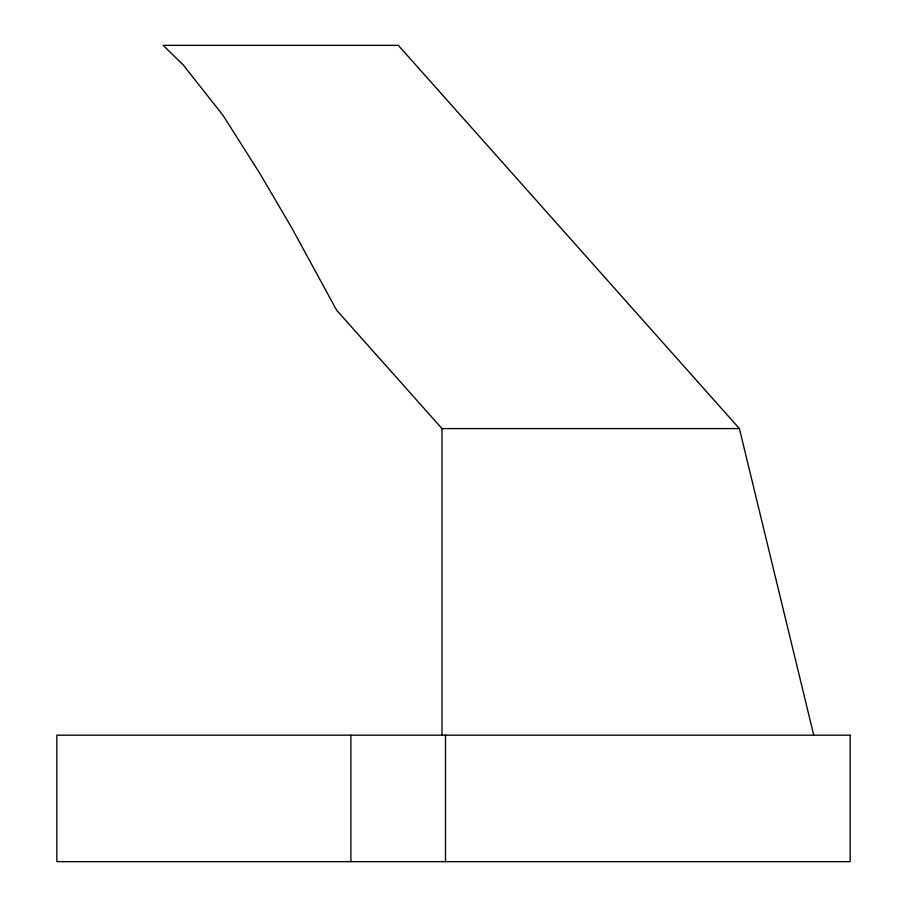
<?xml version="1.0" encoding="UTF-8"?>
<svg xmlns="http://www.w3.org/2000/svg" width="907" height="907" viewBox="0 0 907 907"><rect width="100%" height="100%" fill="white"/><g stroke="black" fill="none" stroke-linecap="round" stroke-linejoin="round"><path stroke-width="1.36" d="M739.398 428.592L398.309 45.35L163.203 45.35L183.316 65.043L222.997 115.348L259.969 173.668L291.714 227.782L336.61 310.171L442.004 428.592L739.398 428.592L813.749 735.18M445.496 735.18L445.496 861.65M442.004 428.592L442.004 735.18M350.884 735.18L350.884 861.65M850.154 735.18L56.846 735.18L56.846 861.65L850.154 861.65L850.154 735.18"/></g></svg>
